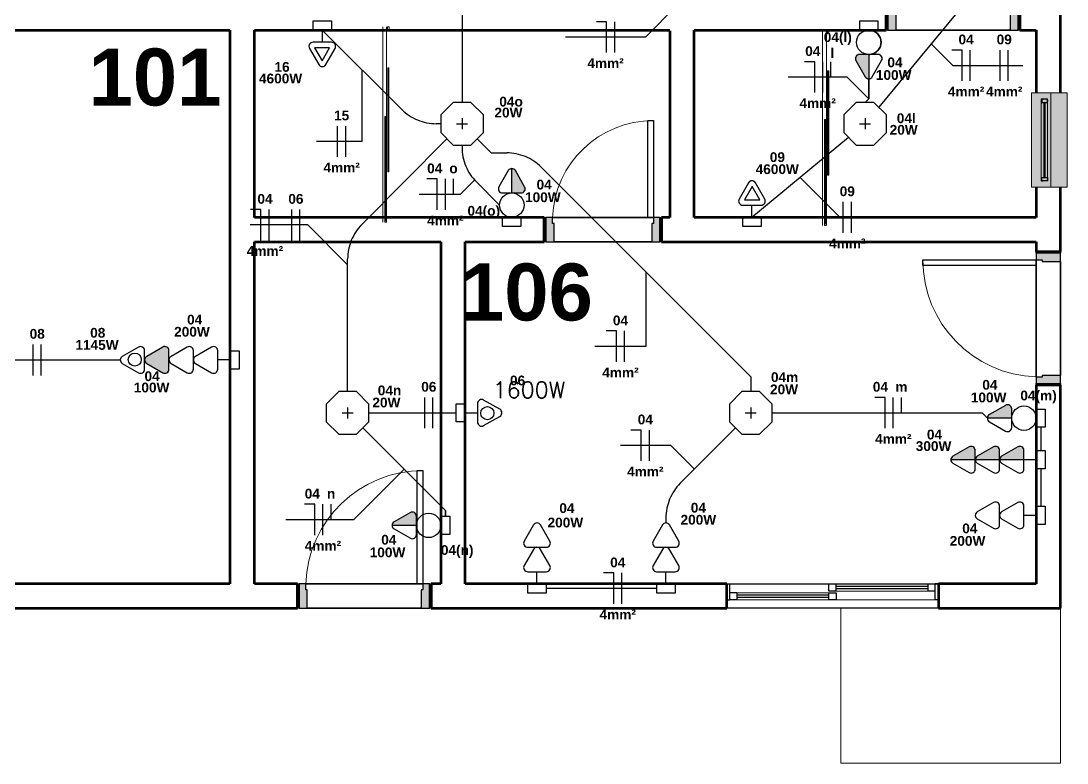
# Model space of a CAD drawing. Extents: x 1450 to 1868, y 82 to 351.
# Drawn here: x 1636.12 to 1642.55, y 184.38 to 188.94 of the extents above; entities that cross this region are included whole.
import ezdxf
from ezdxf.enums import TextEntityAlignment as Align

# ---------------------------------------------------------------- set-up
doc = ezdxf.new("R2010")
doc.units = 0
doc.header["$LTSCALE"] = 0.5
doc.linetypes.add('ELETRODUTO_TETO', pattern=[1000, 1000, 0])
doc.layers.get('0').update_dxf_attribs({"linetype": 'CONTINUOUS'})
for name, color, linetype, lineweight in [('A-DOOR', 31, 'CONTINUOUS', 25), ('A-DOOR-FRAM', 31, 'CONTINUOUS', 9), ('A-FLOR', 192, 'CONTINUOUS', 9), ('A-GLAZ', 151, 'CONTINUOUS', 9), ('A-WALL', 113, 'CONTINUOUS', 30), ('Q-CASE', 31, 'CONTINUOUS', 9)]:
    doc.layers.add(name, color=color, linetype=linetype, lineweight=lineweight)
for name, color, linetype in [('CENTRAL DE AR', 10, 'CONTINUOUS'), ('CHUVEIRO ELÉTRICO', 10, 'CONTINUOUS'), ('ELETRODUTO', 7, 'CONTINUOUS'), ('ELETRODUTO_TETO', 2, 'CONTINUOUS'), ('FIACAO', 7, 'CONTINUOUS'), ('Iluminação', 7, 'CONTINUOUS'), ('INDICACAO_BIT_FIACAO', 7, 'CONTINUOUS'), ('INDICACAO_CIRCUITO', 2, 'CONTINUOUS'), ('INDICACAO_INTERRUPTOR_FIA', 2, 'CONTINUOUS'), ('INDICACAO_POTENCIA', 1, 'CONTINUOUS'), ('INTERRUPTORES', 1, 'CONTINUOUS'), ('LINHA_DE_CHAMADA', 7, 'CONTINUOUS'), ('LUMINÁRIAS', 3, 'CONTINUOUS'), ('Ref', 5, 'CONTINUOUS'), ('Texto', 1, 'CONTINUOUS'), ('TOMADAS ABNT', 10, 'CONTINUOUS'), ('X_LIGACAO_VIRTUAL_OBJ', 7, 'CONTINUOUS')]:
    doc.layers.add(name, color=color, linetype=linetype)
doc.styles.add('Arial', font='arialbd.ttf', dxfattribs={"height": 100})
doc.styles.add('ROMANS', font='simplex.shx')

# ---------------------------------------------------------------- blocks, each defined once
blk = doc.blocks.new('*U698', base_point=(608.67, 153.293))
for p, q in [((608.67, 153.483), (608.544, 153.483)), ((608.67, 153.103), (608.67, 153.483))]:
    blk.add_line(p, q)
blk = doc.blocks.new('*U699', base_point=(576.818, 148.746))
blk.add_line((576.818, 148.556), (576.818, 148.936))
blk = doc.blocks.new('*U939', base_point=(-29333.91, 34195.46))
at = {"xscale": 50, "yscale": 50, "zscale": 50}
for name, p in [('*U698', (-29333.24, 34195.46)), ('*U699', (-29328.24, 34195.46))]:
    blk.add_blockref(name, p, dxfattribs=at)
blk = doc.blocks.new('*U700', base_point=(665.55, 144.199))
blk.add_line((665.55, 144.199), (665.55, 144.389))
blk = doc.blocks.new('*U938', base_point=(-29407.31, 34100.68))
at = {"xscale": 50, "yscale": 50, "zscale": 50}
for name, p in [('*U698', (-29412.31, 34100.68)), ('*U699', (-29407.31, 34100.68)), ('*U700', (-29402.31, 34100.68))]:
    blk.add_blockref(name, p, dxfattribs=at)
blk = doc.blocks.new('*U937', base_point=(-29203.68, 34170.91))
at = {"xscale": 50, "yscale": 50, "zscale": 50}
for name, p in [('*U698', (-29205.51, 34170.91)), ('*U699', (-29200.51, 34170.91)), ('*U700', (-29195.51, 34170.91))]:
    blk.add_blockref(name, p, dxfattribs=at)
blk = doc.blocks.new('*U932', base_point=(-29206.65, 34115.77))
at = {"xscale": 50, "yscale": 50, "zscale": 50}
for p in [(-29209.15, 34115.77), (-29204.15, 34115.77)]:
    blk.add_blockref('*U699', p, dxfattribs=at)
blk = doc.blocks.new('*U929', base_point=(-29121.63, 34206.44))
at = {"xscale": 50, "yscale": 50, "zscale": 50}
for p in [(-29124.13, 34206.44), (-29119.13, 34206.44)]:
    blk.add_blockref('*U699', p, dxfattribs=at)
blk = doc.blocks.new('*U928', base_point=(-29146.45, 34176.36))
at = {"xscale": 50, "yscale": 50, "zscale": 50}
for name, p in [('*U698', (-29148.95, 34176.36)), ('*U699', (-29143.95, 34176.36))]:
    blk.add_blockref(name, p, dxfattribs=at)
blk = doc.blocks.new('*U925', base_point=(-29326.42, 33857.04))
at = {"xscale": 50, "yscale": 50, "zscale": 50, "rotation": 359.9999999998956}
for name, p in [('*U698', (-29328.92, 33857.04)), ('*U699', (-29323.92, 33857.04))]:
    blk.add_blockref(name, p, dxfattribs=at)
blk = doc.blocks.new('*U915', base_point=(-29450.56, 33923.11))
at = {"xscale": 49.99999999999999, "yscale": 49.99999999999999, "zscale": 49.99999999999999}
for name, p in [('*U698', (-29455.56, 33923.11)), ('*U699', (-29450.56, 33923.11)), ('*U700', (-29445.56, 33923.11))]:
    blk.add_blockref(name, p, dxfattribs=at)
blk = doc.blocks.new('*U909', base_point=(-29272.25, 33937.37))
at = {"xscale": 49.99999999999999, "yscale": 49.99999999999999, "zscale": 49.99999999999999}
for name, p in [('*U698', (-29274.75, 33937.37)), ('*U699', (-29269.75, 33937.37))]:
    blk.add_blockref(name, p, dxfattribs=at)
blk = doc.blocks.new('*U905', base_point=(-29157.23, 33964.84))
at = {"xscale": 50, "yscale": 50, "zscale": 50, "rotation": 359.9999999999612}
for name, p in [('*U698', (-29162.23, 33964.84)), ('*U699', (-29157.23, 33964.84)), ('*U700', (-29152.23, 33964.84))]:
    blk.add_blockref(name, p, dxfattribs=at)
blk = doc.blocks.new('*U902', base_point=(-29442.41, 33964.84))
at = {"xscale": 49.99999999999999, "yscale": 49.99999999999999, "zscale": 49.99999999999999}
for p in [(-29444.91, 33964.84), (-29439.91, 33964.84)]:
    blk.add_blockref('*U699', p, dxfattribs=at)
blk = doc.blocks.new('*U893', base_point=(-29302.02, 34044.25))
at = {"xscale": 50, "yscale": 50, "zscale": 50}
for name, p in [('*U698', (-29304.52, 34044.25)), ('*U699', (-29299.52, 34044.25))]:
    blk.add_blockref(name, p, dxfattribs=at)
blk = doc.blocks.new('*U891', base_point=(-29492.28, 34046.21))
at = {"xscale": 50.00000000000001, "yscale": 50.00000000000001, "zscale": 50.00000000000001}
for p in [(-29494.78, 34046.21), (-29489.78, 34046.21)]:
    blk.add_blockref('*U699', p, dxfattribs=at)
blk = doc.blocks.new('*U890', base_point=(-29492.28, 34018.62))
at = {"xscale": 50.00000000000001, "yscale": 50.00000000000001, "zscale": 50.00000000000001}
for name, p in [('*U698', (-29494.78, 34018.62)), ('*U699', (-29489.78, 34018.62))]:
    blk.add_blockref(name, p, dxfattribs=at)
blk = doc.blocks.new('*U886', base_point=(-29476.38, 34168.41))
at = {"xscale": 50, "yscale": 50, "zscale": 50}
for p in [(-29478.88, 34168.41), (-29473.88, 34168.41)]:
    blk.add_blockref('*U699', p, dxfattribs=at)
blk = doc.blocks.new('*U878', base_point=(-29666.24, 33997.35))
at = {"xscale": 50, "yscale": 50, "zscale": 50, "rotation": 359.9999999999884}
for p in [(-29668.74, 33997.35), (-29663.74, 33997.35)]:
    blk.add_blockref('*U699', p, dxfattribs=at)
blk = doc.blocks.new('*U835', base_point=(-29483.02, 33955.58))
at = {"linetype": 'ByBlock'}
blk.add_lwpolyline([(-29483.02, 33955.58), (-29432.23, 33904.79), (-29432.23, 33901.34)], dxfattribs=at)
blk = doc.blocks.new('*U834', base_point=(-29450.03, 33895.74))
at = {"linetype": 'ByBlock'}
blk.add_arc((-29442.53, 33895.74), 7.5, 359.9999999995152, 0, dxfattribs=at)
blk = doc.blocks.new('*U833', base_point=(-29526.83, 33799.97))
blk.add_lwpolyline([(-29526.83, 33805.57), (-29526.83, 33794.36), (-29532.43, 33794.36), (-29532.43, 33805.57)], close=True)
blk.add_circle((-29519.33, 33799.97), 7.5)
blk = doc.blocks.new('*U826', base_point=(-29422.03, 34129.25))
at = {"linetype": 'ByBlock'}
blk.add_lwpolyline([(-29422.03, 34129.25), (-29422.03, 34127.83, 0.198912), (-29413.24, 34106.62), (-29398.97, 34092.34)], format="xyb", dxfattribs=at)
blk = doc.blocks.new('*U778', base_point=(-32711.75, 35385.94))
at = {"linetype": 'ByBlock'}
blk.add_arc((-32711.75, 35378.44), 7.5, 90, 90, dxfattribs=at)
blk = doc.blocks.new('*U761', base_point=(-33475.09, 35665.19))
blk.add_lwpolyline([(-33475.09, 35670.8), (-33475.09, 35659.59), (-33480.69, 35659.59), (-33480.69, 35670.8)], close=True)
blk.add_circle((-33467.59, 35665.19), 7.5)
blk = doc.blocks.new('*U762', base_point=(-33475.09, 35665.19))
blk.add_hatch(color=256).paths.add_polyline_path([(-33461.38, 35663.02, 0.269143), (-33460.13, 35665.19), (-33475.09, 35665.19), (-33475.09, 35659.5, 0.575867), (-33471.35, 35657.33)])
for p, q in [((-33475.09, 35670.89), (-33475.09, 35665.19)), ((-33461.38, 35667.36), (-33471.35, 35673.06)), ((-33475.09, 35665.19), (-33475.09, 35659.5)), ((-33475.09, 35665.19), (-33460.13, 35665.19)), ((-33471.35, 35657.33), (-33461.38, 35663.02))]:
    blk.add_line(p, q)
for centre, start, end in [((-33472.59, 35670.89), 60.25512, 180), ((-33462.63, 35665.19), 299.74488, 60.25512), ((-33472.59, 35659.5), 180, 299.74488)]:
    blk.add_arc(centre, 2.5, start, end)
blk = doc.blocks.new('*U763', base_point=(-33353.58, 35808.49))
at = {"linetype": 'ByBlock'}
blk.add_lwpolyline([(-33353.58, 35808.49), (-33353.57, 35808.49)], dxfattribs=at)
blk = doc.blocks.new('*U792', base_point=(-29769.11, 34654.84))
at = {"linetype": 'ByBlock'}
blk.add_arc((-29769.11, 34647.34), 7.5, 90, 90, dxfattribs=at)
blk = doc.blocks.new('*U823', base_point=(-29172.28, 34184.84))
at = {"linetype": 'ByBlock'}
blk.add_arc((-29172.28, 34192.34), 7.5, 270, 90, dxfattribs=at)
blk = doc.blocks.new('*U822', base_point=(-29174.53, 34155.43))
at = {"linetype": 'ByBlock'}
blk.add_lwpolyline([(-29174.53, 34155.43), (-29172.28, 34157.68), (-29172.28, 34169.88)], dxfattribs=at)
blk = doc.blocks.new('*U816', base_point=(-29084.53, 33961.56))
at = {"linetype": 'ByBlock'}
blk.add_arc((-29077.03, 33961.56), 7.5, 359.9999999999515, 0, dxfattribs=at)
blk = doc.blocks.new('*U815', base_point=(-29231.69, 33964.84))
at = {"linetype": 'ByBlock'}
blk.add_lwpolyline([(-29231.69, 33964.84), (-29102.77, 33964.84), (-29099.49, 33961.56)], dxfattribs=at)
blk = doc.blocks.new('*U814', base_point=(-29066.73, 33930.43))
at = {"linetype": 'ByBlock'}
blk.add_lwpolyline([(-29066.73, 33930.43), (-29066.73, 33907.49)], dxfattribs=at)
blk = doc.blocks.new('*U813', base_point=(-29066.73, 33955.96))
at = {"linetype": 'ByBlock'}
blk.add_lwpolyline([(-29066.73, 33955.96), (-29066.73, 33941.63)], dxfattribs=at)
blk = doc.blocks.new('*U812', base_point=(-29084.53, 33961.56))
at = {"linetype": 'ByBlock'}
blk.add_arc((-29077.03, 33961.56), 7.5, 359.9999999999515, 0, dxfattribs=at)
blk = doc.blocks.new('*U802', base_point=(-29084.53, 33961.56))
at = {"linetype": 'ByBlock'}
blk.add_arc((-29077.03, 33961.56), 7.5, 359.9999999999515, 0, dxfattribs=at)
blk = doc.blocks.new('*U679', base_point=(-29101.92, 34230.33))
at = {"linetype": 'ByBlock'}
blk.add_lwpolyline([(-29101.92, 34230.33), (-29166.16, 34152.48)], dxfattribs=at)
blk = doc.blocks.new('*U664', base_point=(-29184.66, 34133.96))
at = {"linetype": 'ByBlock'}
blk.add_lwpolyline([(-29184.66, 34133.96), (-29244.05, 34084.84)], dxfattribs=at)
blk = doc.blocks.new('*U542', base_point=(-29687.44, 34318.45))
at = {"linetype": 'ByBlock'}
blk.add_lwpolyline([(-29687.44, 34318.45), (-29452.03, 34318.45, -0.414214), (-29422.03, 34288.45), (-29422.03, 34155.43)], format="xyb", dxfattribs=at)
blk = doc.blocks.new('*U541', base_point=(-29479.19, 33964.84))
at = {"linetype": 'ByBlock'}
blk.add_lwpolyline([(-29479.19, 33964.84), (-29425.63, 33964.84)], dxfattribs=at)
blk = doc.blocks.new('*U540', base_point=(-29302.44, 33857.04))
at = {"linetype": 'ByBlock'}
blk.add_lwpolyline([(-29302.44, 33857.04), (-29302.44, 33857.04), (-29370.39, 33857.04)], dxfattribs=at)
blk = doc.blocks.new('*U539', base_point=(-29254.04, 33955.58))
at = {"linetype": 'ByBlock'}
blk.add_lwpolyline([(-29254.04, 33955.58), (-29288.05, 33921.57, 0.198912), (-29296.84, 33900.35), (-29296.84, 33897.26)], format="xyb", dxfattribs=at)
blk = doc.blocks.new('*U538', base_point=(-29412.77, 34133.08))
at = {"linetype": 'ByBlock'}
blk.add_lwpolyline([(-29412.77, 34133.08), (-29404.11, 34124.42), (-29394.61, 34124.42, -0.198912), (-29373.4, 34115.63), (-29244.78, 33987.02), (-29244.78, 33977.93)], format="xyb", dxfattribs=at)
blk = doc.blocks.new('*U536', base_point=(-29435.12, 34142.34))
at = {"linetype": 'ByBlock'}
blk.add_lwpolyline([(-29435.12, 34142.34), (-29437.88, 34142.34, -0.198912), (-29459.09, 34151.12), (-29507.81, 34199.84)], format="xyb", dxfattribs=at)
blk = doc.blocks.new('*U535', base_point=(-29601.95, 33997.35))
at = {"linetype": 'ByBlock'}
blk.add_lwpolyline([(-29601.95, 33997.35), (-29601.95, 33997.35)], dxfattribs=at)
blk = doc.blocks.new('*U534', base_point=(-29616.91, 33997.35))
at = {"linetype": 'ByBlock'}
blk.add_lwpolyline([(-29616.91, 33997.35), (-29616.91, 33997.35)], dxfattribs=at)
blk = doc.blocks.new('*U533', base_point=(-29775.27, 34020.58))
at = {"linetype": 'ByBlock'}
blk.add_lwpolyline([(-29775.27, 34020.58), (-29760.83, 34006.13, 0.198912), (-29739.61, 33997.35), (-29631.87, 33997.35)], format="xyb", dxfattribs=at)
blk = doc.blocks.new('*U521', base_point=(-29492.28, 33977.93))
at = {"linetype": 'ByBlock'}
blk.add_lwpolyline([(-29492.28, 33977.93), (-29492.28, 34059.31, -0.198163), (-29483.55, 34080.46), (-29431.26, 34133.06)], format="xyb", dxfattribs=at)
blk = doc.blocks.new('*U514', base_point=(-28116.61, 33686.56))
at = {"layer": 'LUMINÁRIAS'}
blk.add_lwpolyline([(-28129.7, 33691.98), (-28129.7, 33681.13), (-28122.03, 33673.47), (-28111.19, 33673.47), (-28103.52, 33681.13), (-28103.52, 33691.98), (-28111.19, 33699.65), (-28122.03, 33699.65)], close=True, dxfattribs=at)
for points in [[(-28119.97, 33686.56), (-28113.25, 33686.56)], [(-28116.61, 33689.92), (-28116.61, 33683.19)]]:
    blk.add_lwpolyline(points, dxfattribs=at)
blk = doc.blocks.new('*U513', base_point=(-28313.32, 33679.68))
at = {"layer": 'LUMINÁRIAS'}
blk.add_lwpolyline([(-28326.41, 33685.1), (-28326.41, 33674.26), (-28318.74, 33666.59), (-28307.9, 33666.59), (-28300.23, 33674.26), (-28300.23, 33685.1), (-28307.9, 33692.77), (-28318.74, 33692.77)], close=True, dxfattribs=at)
for points in [[(-28316.69, 33679.68), (-28309.96, 33679.68)], [(-28313.32, 33683.04), (-28313.32, 33676.31)]]:
    blk.add_lwpolyline(points, dxfattribs=at)
blk = doc.blocks.new('*U512', base_point=(-28194.52, 33504.39))
at = {"layer": 'LUMINÁRIAS'}
blk.add_lwpolyline([(-28207.61, 33509.81), (-28207.61, 33498.97), (-28199.94, 33491.3), (-28189.1, 33491.3), (-28181.43, 33498.97), (-28181.43, 33509.81), (-28189.1, 33517.48), (-28199.94, 33517.48)], close=True, dxfattribs=at)
for points in [[(-28197.88, 33504.39), (-28191.15, 33504.39)], [(-28194.52, 33507.75), (-28194.52, 33501.02)]]:
    blk.add_lwpolyline(points, dxfattribs=at)
blk = doc.blocks.new('*U511', base_point=(-28377.64, 33583.11))
at = {"layer": 'LUMINÁRIAS'}
blk.add_lwpolyline([(-28390.73, 33588.53), (-28390.73, 33577.68), (-28383.06, 33570.02), (-28372.22, 33570.02), (-28364.55, 33577.68), (-28364.55, 33588.53), (-28372.22, 33596.2), (-28383.06, 33596.2)], close=True, dxfattribs=at)
for points in [[(-28381.01, 33583.11), (-28374.28, 33583.11)], [(-28377.64, 33586.47), (-28377.64, 33579.74)]]:
    blk.add_lwpolyline(points, dxfattribs=at)
blk = doc.blocks.new('*U154', base_point=(-46580.36, 18832.16))
for p, q in [((-46582.53, 18853.36), (-46588.22, 18843.4)), ((-46572.5, 18843.4), (-46578.19, 18853.36)), ((-46580.19, 18851.11), (-46584.81, 18843.02)), ((-46575.56, 18843.02), (-46580.19, 18851.11)), ((-46584.81, 18843.02), (-46575.56, 18843.02)), ((-46586.05, 18839.66), (-46580.36, 18839.66)), ((-46580.36, 18839.66), (-46574.67, 18839.66)), ((-46580.36, 18832.16), (-46580.36, 18839.66))]:
    blk.add_line(p, q)
blk.add_lwpolyline([(-46585.96, 18832.16), (-46574.76, 18832.16), (-46574.76, 18826.56), (-46585.96, 18826.56)], close=True)
for centre, start, end in [((-46580.36, 18852.12), 29.74488, 150.25512), ((-46586.05, 18842.16), 150.25512, 270), ((-46574.67, 18842.16), 270, 29.74488)]:
    blk.add_arc(centre, 2.5, start, end)
blk = doc.blocks.new('*U401', base_point=(-27727.49, 35212.46))
at = {"linetype": 'ByBlock'}
blk.add_lwpolyline([(-27727.49, 35212.46), (-27727.48, 35212.46)], dxfattribs=at)
blk = doc.blocks.new('*U400', base_point=(-27917.57, 35033.27))
for p, q in [((-27921.31, 35041.13), (-27931.27, 35035.44)), ((-27917.57, 35033.27), (-27917.57, 35038.96)), ((-27917.57, 35027.58), (-27917.57, 35033.27)), ((-27931.27, 35031.1), (-27921.31, 35025.41))]:
    blk.add_line(p, q)
blk.add_circle((-27923.62, 35033.44), 4.02)
for centre, start, end in [((-27920.07, 35038.96), 0, 119.74488), ((-27930.03, 35033.27), 119.74488, 240.25512), ((-27920.07, 35027.58), 240.25512, 0)]:
    blk.add_arc(centre, 2.5, start, end)
blk = doc.blocks.new('*U399', base_point=(-27988.71, 34936.54))
blk.add_hatch(color=256).paths.add_polyline_path([(-27975.01, 34934.37, 0.580323), (-27975.01, 34938.71), (-27984.97, 34944.4, 0.575867), (-27988.71, 34942.23), (-27988.71, 34936.54), (-27988.71, 34930.84, 0.575867), (-27984.97, 34928.67)])
for p, q in [((-27975.01, 34938.71), (-27984.97, 34944.4)), ((-27988.71, 34942.23), (-27988.71, 34936.54)), ((-27988.71, 34936.54), (-27988.71, 34930.84)), ((-27984.97, 34928.67), (-27975.01, 34934.37))]:
    blk.add_line(p, q)
for centre, start, end in [((-27986.21, 34942.23), 60.25512, 180), ((-27976.25, 34936.54), 299.74488, 60.25512), ((-27986.21, 34930.84), 180, 299.74488)]:
    blk.add_arc(centre, 2.5, start, end)
blk = doc.blocks.new('*U398', base_point=(-28277.96, 34564.01))
for p, q in [((-28256.75, 34566.18), (-28266.71, 34571.87)), ((-28241.79, 34566.18), (-28251.75, 34571.87)), ((-28270.46, 34569.7), (-28270.46, 34564.01)), ((-28255.49, 34569.7), (-28255.49, 34564.01)), ((-28277.96, 34564.01), (-28270.46, 34564.01)), ((-28270.46, 34564.01), (-28270.46, 34558.32)), ((-28266.71, 34556.15), (-28256.75, 34561.84)), ((-28255.49, 34564.01), (-28255.49, 34558.32)), ((-28251.75, 34556.15), (-28241.79, 34561.84))]:
    blk.add_line(p, q)
blk.add_lwpolyline([(-28277.96, 34569.61), (-28277.96, 34558.41), (-28283.56, 34558.41), (-28283.56, 34569.61)], close=True)
for centre, start, end in [((-28267.96, 34569.7), 60.25512, 180), ((-28252.99, 34569.7), 60.25512, 180), ((-28257.99, 34564.01), 299.74488, 60.25512), ((-28243.03, 34564.01), 299.74488, 60.25512), ((-28267.96, 34558.32), 180, 299.74488), ((-28252.99, 34558.32), 180, 299.74488)]:
    blk.add_arc(centre, 2.5, start, end)
blk = doc.blocks.new('*U188', base_point=(-46314.27, 15803.92))
for p, q in [((-46316.44, 15825.12), (-46322.13, 15815.16)), ((-46306.41, 15815.16), (-46312.1, 15825.12)), ((-46319.96, 15811.42), (-46314.27, 15811.42)), ((-46314.27, 15811.42), (-46308.58, 15811.42)), ((-46314.27, 15803.92), (-46314.27, 15811.42))]:
    blk.add_line(p, q)
blk.add_lwpolyline([(-46319.88, 15803.92), (-46308.67, 15803.92), (-46308.67, 15798.31), (-46319.88, 15798.31)], close=True)
blk.add_circle((-46314.1, 15817.46), 4.02)
for centre, start, end in [((-46314.27, 15823.88), 29.74488, 150.25512), ((-46319.96, 15813.92), 150.25512, 270), ((-46308.58, 15813.92), 270, 29.74488)]:
    blk.add_arc(centre, 2.5, start, end)
blk = doc.blocks.new('*U396', base_point=(-27704.94, 34788.18))
for p, q in [((-27683.74, 34790.35), (-27693.7, 34796.04)), ((-27668.78, 34790.35), (-27678.74, 34796.04)), ((-27697.44, 34793.87), (-27697.44, 34788.18)), ((-27682.48, 34793.87), (-27682.48, 34788.18)), ((-27704.94, 34788.18), (-27697.44, 34788.18)), ((-27697.44, 34788.18), (-27697.44, 34782.48)), ((-27693.7, 34780.31), (-27683.74, 34786)), ((-27682.48, 34788.18), (-27682.48, 34782.48)), ((-27678.74, 34780.31), (-27668.78, 34786))]:
    blk.add_line(p, q)
blk.add_lwpolyline([(-27704.94, 34793.78), (-27704.94, 34782.57), (-27710.55, 34782.57), (-27710.55, 34793.78)], close=True)
for centre, start, end in [((-27694.94, 34793.87), 60.25512, 180), ((-27679.98, 34793.87), 60.25512, 180), ((-27684.98, 34788.18), 299.74488, 60.25512), ((-27670.02, 34788.18), 299.74488, 60.25512), ((-27694.94, 34782.48), 180, 299.74488), ((-27679.98, 34782.48), 180, 299.74488)]:
    blk.add_arc(centre, 2.5, start, end)
blk = doc.blocks.new('*U395', base_point=(-27704.94, 34788.18))
for p, q in [((-27683.74, 34790.35), (-27693.7, 34796.04)), ((-27668.78, 34790.35), (-27678.74, 34796.04)), ((-27697.44, 34793.87), (-27697.44, 34788.18)), ((-27682.48, 34793.87), (-27682.48, 34788.18)), ((-27704.94, 34788.18), (-27697.44, 34788.18)), ((-27697.44, 34788.18), (-27697.44, 34782.48)), ((-27693.7, 34780.31), (-27683.74, 34786)), ((-27682.48, 34788.18), (-27682.48, 34782.48)), ((-27678.74, 34780.31), (-27668.78, 34786))]:
    blk.add_line(p, q)
blk.add_lwpolyline([(-27704.94, 34793.78), (-27704.94, 34782.57), (-27710.55, 34782.57), (-27710.55, 34793.78)], close=True)
for centre, start, end in [((-27694.94, 34793.87), 60.25512, 180), ((-27679.98, 34793.87), 60.25512, 180), ((-27684.98, 34788.18), 299.74488, 60.25512), ((-27670.02, 34788.18), 299.74488, 60.25512), ((-27694.94, 34782.48), 180, 299.74488), ((-27679.98, 34782.48), 180, 299.74488)]:
    blk.add_arc(centre, 2.5, start, end)
blk = doc.blocks.new('*U394', base_point=(-27432.68, 34941.6))
for p, q in [((-27425.18, 34947.29), (-27425.18, 34941.6)), ((-27411.48, 34943.77), (-27421.44, 34949.46)), ((-27410.22, 34947.29), (-27410.22, 34941.6)), ((-27396.52, 34943.77), (-27406.48, 34949.46)), ((-27432.68, 34941.6), (-27425.18, 34941.6)), ((-27425.18, 34941.6), (-27425.18, 34935.91)), ((-27421.44, 34933.74), (-27411.48, 34939.43)), ((-27410.22, 34941.6), (-27410.22, 34935.91)), ((-27406.48, 34933.74), (-27396.52, 34939.43))]:
    blk.add_line(p, q)
blk.add_lwpolyline([(-27432.68, 34947.2), (-27432.68, 34936), (-27438.28, 34936), (-27438.28, 34947.2)], close=True)
for centre, start, end in [((-27422.68, 34947.29), 60.25512, 180), ((-27407.72, 34947.29), 60.25512, 180), ((-27412.72, 34941.6), 299.74488, 60.25512), ((-27397.76, 34941.6), 299.74488, 60.25512), ((-27422.68, 34935.91), 180, 299.74488), ((-27407.72, 34935.91), 180, 299.74488)]:
    blk.add_arc(centre, 2.5, start, end)
blk = doc.blocks.new('*U393', base_point=(-27442.28, 34954.28))
for points in [[(-27421.08, 34952.11, 0.269143), (-27419.82, 34954.28), (-27434.78, 34954.28), (-27434.78, 34948.58, 0.575867), (-27431.04, 34946.41)], [(-27406.12, 34952.11, 0.269143), (-27404.86, 34954.28), (-27419.82, 34954.28), (-27419.82, 34948.58, 0.575867), (-27416.08, 34946.41)], [(-27391.16, 34952.11, 0.269143), (-27389.9, 34954.28), (-27404.86, 34954.28), (-27404.86, 34948.58, 0.575867), (-27401.12, 34946.41)]]:
    blk.add_hatch(color=256).paths.add_polyline_path(points)
for p, q in [((-27434.78, 34959.97), (-27434.78, 34954.28)), ((-27421.08, 34956.45), (-27431.04, 34962.14)), ((-27419.82, 34959.97), (-27419.82, 34954.28)), ((-27406.12, 34956.45), (-27416.08, 34962.14)), ((-27404.86, 34959.97), (-27404.86, 34954.28)), ((-27391.16, 34956.45), (-27401.12, 34962.14)), ((-27442.28, 34954.28), (-27434.78, 34954.28)), ((-27434.78, 34954.28), (-27434.78, 34948.58)), ((-27434.78, 34954.28), (-27419.82, 34954.28)), ((-27431.04, 34946.41), (-27421.08, 34952.11)), ((-27419.82, 34954.28), (-27419.82, 34948.58)), ((-27419.82, 34954.28), (-27404.86, 34954.28)), ((-27416.08, 34946.41), (-27406.12, 34952.11)), ((-27404.86, 34954.28), (-27404.86, 34948.58)), ((-27404.86, 34954.28), (-27389.9, 34954.28)), ((-27401.12, 34946.41), (-27391.16, 34952.11))]:
    blk.add_line(p, q)
blk.add_lwpolyline([(-27442.28, 34959.88), (-27442.28, 34948.67), (-27447.89, 34948.67), (-27447.89, 34959.88)], close=True)
for centre, start, end in [((-27432.28, 34959.97), 60.25512, 180), ((-27417.32, 34959.97), 60.25512, 180), ((-27402.36, 34959.97), 60.25512, 180), ((-27422.32, 34954.28), 299.74488, 60.25512), ((-27407.36, 34954.28), 299.74488, 60.25512), ((-27392.4, 34954.28), 299.74488, 60.25512), ((-27432.28, 34948.58), 180, 299.74488), ((-27417.32, 34948.58), 180, 299.74488), ((-27402.36, 34948.58), 180, 299.74488)]:
    blk.add_arc(centre, 2.5, start, end)
blk = doc.blocks.new('Box de Vidro - Box Vidro Temperado Comum-3213989-Planta Baixa')
at = {"layer": 'Q-CASE'}
for points in [[(-425, -876.5), (-425, -884.5), (175, -884.5), (175, -876.5), (-336.4, -876.5)], [(-166, -893.5), (-166, -901.5), (474, -901.5), (474, -893.5), (32, -893.5)], [(702, -892), (702, -893), (724, -893), (724, -902), (702, -902), (702, -903), (725, -903), (724.9, -892), (702.9, -892)]]:
    blk.add_hatch(color=256, dxfattribs=at).paths.add_polyline_path(points, flags=0)
for p, q in [((-475, -863), (725, -863)), ((-475, -875), (-452, -875)), ((-475, -886), (-475, -875)), ((-452, -886), (-475, -886)), ((-475, -887), (725, -887)), ((-474, -876), (-474, -885)), ((-452, -876), (-474, -876)), ((-474, -885), (-452, -885)), ((-465, -876.5), (175, -876.5)), ((-465, -884.5), (-465, -876.5)), ((-465, -880.5), (175, -880.5)), ((175, -884.5), (-465, -884.5)), ((-452, -875), (-452, -876)), ((-452, -885), (-452, -886)), ((-166, -893.5), (474, -893.5)), ((-166, -901.5), (-166, -893.5)), ((-166, -897.5), (474, -897.5)), ((175, -876.5), (175, -884.5)), ((474, -893.5), (474, -901.5)), ((702, -892), (725, -892)), ((702, -893), (702, -892)), ((724, -893), (702, -893)), ((724, -902), (724, -893)), ((725, -892), (725, -903)), ((474, -901.5), (-166, -901.5)), ((702, -902), (724, -902)), ((702, -903), (702, -902)), ((725, -903), (702, -903))]:
    blk.add_line(p, q, dxfattribs=at)
blk = doc.blocks.new('Janela de Correr - 2 Folhas - 1300x1000mm-3076498-Planta Baixa')
at = {"layer": 'A-GLAZ'}
for p, q in [((631, 88), (-631, 88)), ((650, 36), (-650, 36)), ((631, 36), (-22, 36)), ((631, -62), (-631, -62)), ((-587, -18), (-22, -18)), ((-22, -62), (-587, -62)), ((-22, -8), (587, -8))]:
    blk.add_line(p, q, dxfattribs=at)
at = {"layer": 'A-GLAZ', "lineweight": 25}
for p, q in [((-650, 36), (-650, -62)), ((-650, 36), (-631, 36)), ((-631, 36), (-631, -62)), ((-22, -8), (-22, 36)), ((-22, 36), (22, 36)), ((22, 36), (22, -8)), ((587, 20), (22, 20)), ((22, 8), (587, 8)), ((587, -8), (587, 36)), ((587, 36), (631, 36)), ((631, 36), (631, -62)), ((650, 36), (631, 36)), ((650, 36), (650, -62)), ((-650, -62), (-631, -62)), ((-631, -18), (-587, -18)), ((-587, -62), (-631, -62)), ((-587, -18), (-587, -62)), ((-22, -34), (-587, -34)), ((-587, -46), (-22, -46)), ((22, -8), (-22, -8)), ((-22, -18), (-22, -62)), ((-22, -18), (22, -18)), ((22, -62), (-22, -62)), ((22, -18), (22, -62)), ((587, -8), (631, -8)), ((650, -62), (631, -62))]:
    blk.add_line(p, q, dxfattribs=at)
blk = doc.blocks.new('Porta Simples de Abrir - 60x210cm - Marco de Madeira-3450795-Planta Baixa')
at = {"layer": 'A-DOOR-FRAM', "lineweight": 25}
h = blk.add_hatch(color=256, dxfattribs=at)
h.paths.add_polyline_path([(-350, -75), (-300, -75), (-300, 37), (-310, 37), (-310, 75), (-350, 75), (-350, -74.9)], flags=0)
h.paths.add_polyline_path([(300, -75), (350, -75), (350, 75), (310, 75), (309.8, 37), (300, 37), (300, -49.8)], flags=0)
at = {"layer": 'A-DOOR'}
for p, q in [((275, 75), (275, 669)), ((275, 669), (310, 669)), ((310, 669), (310, 75)), ((310, 75), (-310, 75)), ((310, 75), (275, 75)), ((-300, -75), (300, -75))]:
    blk.add_line(p, q, dxfattribs=at)
at = {"layer": 'A-DOOR', "lineweight": 9}
blk.add_arc((310, 48.7), 620.3, 90, 177.5702, dxfattribs=at)
at = {"layer": 'A-DOOR-FRAM', "lineweight": 25}
for p, q in [((-310, 75), (-350, 75)), ((-350, 75), (-350, -75)), ((-310, 37), (-310, 75)), ((310, 75), (310, 37)), ((350, 75), (310, 75)), ((350, -75), (350, 75)), ((-300, 37), (-310, 37)), ((-300, -75), (-300, 37)), ((310, 37), (300, 37)), ((300, 37), (300, -75)), ((-350, -75), (-300, -75)), ((300, -75), (350, -75))]:
    blk.add_line(p, q, dxfattribs=at)
blk = doc.blocks.new('Porta Simples de Abrir - 70x210cm - Marco de Madeira-3450791-Planta Baixa')
at = {"layer": 'A-DOOR-FRAM', "lineweight": 25}
h = blk.add_hatch(color=256, dxfattribs=at)
h.paths.add_polyline_path([(-400, -75), (-350, -75), (-350, 38), (-360, 38), (-360, 75), (-400, 75), (-400, -55.9)], flags=0)
h.paths.add_polyline_path([(350, -75), (400, -75), (400, 75), (360, 75), (359.9, 38), (350, 38), (350, -49.8)], flags=0)
at = {"layer": 'A-DOOR'}
for p, q in [((325, 75), (325, 771)), ((325, 771), (360, 771)), ((360, 771), (360, 75)), ((360, 75), (-360, 75)), ((360, 75), (325, 75)), ((-350, -75), (350, -75))]:
    blk.add_line(p, q, dxfattribs=at)
at = {"layer": 'A-DOOR', "lineweight": 9}
blk.add_arc((360, 50.9), 720.1, 90, 178.07863, dxfattribs=at)
at = {"layer": 'A-DOOR-FRAM', "lineweight": 25}
for p, q in [((-360, 75), (-400, 75)), ((-400, 75), (-400, -75)), ((-360, 38), (-360, 75)), ((360, 75), (360, 38)), ((400, 75), (360, 75)), ((400, -75), (400, 75)), ((-350, 38), (-360, 38)), ((-350, -75), (-350, 38)), ((360, 38), (350, 38)), ((350, 38), (350, -75)), ((-400, -75), (-350, -75)), ((350, -75), (400, -75))]:
    blk.add_line(p, q, dxfattribs=at)
blk = doc.blocks.new('Janela Maxim-air - 1 Módulo - Janela Metálica 50x60cm-3155715-Planta Baixa')
at = {"layer": 'A-GLAZ'}
h = blk.add_hatch(color=256, dxfattribs=at)
h.paths.add_polyline_path([(-290, 104), (-290, -115), (290, -115), (290, 104), (75, 104)], flags=0)
h.paths.add_polyline_path([(-250, 45.1), (250, 45.1), (250, 5.1), (-250, 5.5), (-250, 5.5), (-250, 44.4)], flags=0)
blk.add_hatch(color=256, dxfattribs=at).paths.add_polyline_path([(-250, 45.1), (-250, 5.1), (250, 5.1), (250, 45.1), (-158.5, 45.1)], flags=0)
for p, q in [((290, 104), (-290, 104)), ((-290, 104), (-290, -115)), ((-290, -75), (-290, 75)), ((290, -115), (290, 104)), ((290, -75), (290, 75)), ((-250, 5.1), (-250, 45.1)), ((-250, 45.1), (250, 45.1)), ((250, 5.1), (-250, 5.1)), ((250, 45.1), (250, 5.1)), ((-290, -15), (290, -15)), ((-290, -115), (290, -115))]:
    blk.add_line(p, q, dxfattribs=at)
at = {"layer": 'A-GLAZ', "lineweight": 25}
for p, q in [((-250, 40.5), (-255, 40.5)), ((-250, 5.5), (-250, 40.5)), ((-250, 40.5), (-230, 40.5)), ((-230, 5.5), (-250, 5.5)), ((-240, 5.5), (-240, 0.5)), ((-230, 40.5), (-230, 5.5)), ((-230, 26.5), (230, 26.5)), ((-230, 19.5), (230, 19.5)), ((250, 40.5), (230, 40.5)), ((230, 40.5), (230, 5.5)), ((230, 5.5), (250, 5.5)), ((240, 0.5), (240, 5.5)), ((250, 40.5), (255, 40.5)), ((250, 5.5), (250, 40.5))]:
    blk.add_line(p, q, dxfattribs=at)
blk = doc.blocks.new('Apartamento01')
at = {"layer": 'A-WALL', "lineweight": 70}
for p, q in [((1184.96, -808.3), (1179.42, -745.04)), ((1155.39, -757.18), (1156.7, -772.13)), ((1075.01, -779.27), (1073.7, -764.33)), ((1156.7, -772.13), (1166.66, -771.25)), ((1166.66, -771.25), (1170.01, -809.61)), ((957.46, -789.56), (1075.01, -779.27)), ((967.48, -904.12), (957.46, -789.56)), ((688.49, -813.09), (942.51, -790.86)), ((942.55, -791.26), (952.54, -905.43)), ((235.22, -852.74), (673.54, -814.4)), ((673.54, -814.4), (703.18, -1153.1)), ((698.51, -927.65), (688.49, -813.09)), ((1193.45, -905.43), (1190.01, -866.08)), ((1175.07, -867.39), (1176.68, -885.82)), ((1176.68, -885.82), (967.48, -904.12)), ((952.54, -905.43), (947.56, -905.86)), ((948.86, -920.8), (1177.99, -900.76)), ((1177.99, -900.76), (1178.51, -906.74)), ((1178.51, -906.74), (1193.45, -905.43)), ((947.56, -905.86), (948.86, -920.8)), ((875.83, -912.14), (698.51, -927.65)), ((877.14, -927.08), (875.83, -912.14)), ((828.82, -931.31), (877.14, -927.08)), ((847.13, -1140.51), (828.82, -931.31)), ((699.82, -942.59), (813.88, -932.61)), ((813.88, -932.61), (832.18, -1141.82)), ((718.12, -1151.79), (699.82, -942.59)), ((1200.6, -987.12), (1185.66, -988.42)), ((1185.66, -988.42), (1196.29, -1109.96)), ((1212.54, -1123.6), (1200.6, -987.12)), ((1196.29, -1109.96), (1136.52, -1115.19)), ((1136.52, -1115.19), (1137.83, -1130.13)), ((1137.83, -1130.13), (1212.54, -1123.6)), ((1007.01, -1126.52), (847.13, -1140.51)), ((1008.32, -1141.46), (1007.01, -1126.52)), ((832.18, -1141.82), (826.21, -1142.34)), ((826.21, -1142.34), (827.51, -1157.28)), ((827.51, -1157.28), (1008.32, -1141.46)), ((744.52, -1149.49), (718.12, -1151.79)), ((745.82, -1164.43), (744.52, -1149.49)), ((703.18, -1153.1), (543.78, -1167.05)), ((545.09, -1181.99), (745.82, -1164.43))]:
    blk.add_line(p, q, dxfattribs=at)
at = {"layer": 'A-WALL'}
for p, q in [((1150.72, -772.65), (1080.99, -778.75)), ((1156.7, -772.13), (1155.7, -772.21)), ((1076, -779.18), (1075.01, -779.27)), ((1193.45, -905.43), (1193.54, -906.43)), ((875.83, -912.14), (876.83, -912.05)), ((880.81, -911.7), (942.58, -906.3)), ((946.56, -905.95), (947.56, -905.86)), ((1178.6, -907.73), (1178.51, -906.74)), ((1185.22, -983.44), (1178.95, -911.72)), ((1193.98, -911.41), (1200.08, -981.14)), ((942.89, -921.33), (883.12, -926.56)), ((948.86, -920.8), (947.87, -920.89)), ((878.13, -926.99), (877.14, -927.08)), ((1185.66, -988.42), (1185.57, -987.43)), ((1200.51, -986.12), (1200.6, -987.12)), ((1007.01, -1126.52), (1136.52, -1115.19)), ((1137.83, -1130.13), (1008.32, -1141.46)), ((749.5, -1149.05), (821.22, -1142.77)), ((825.21, -1142.43), (826.21, -1142.34)), ((744.52, -1149.49), (745.51, -1149.4)), ((821.54, -1157.8), (751.8, -1163.91)), ((827.51, -1157.28), (826.52, -1157.37)), ((746.82, -1164.34), (745.82, -1164.43))]:
    blk.add_line(p, q, dxfattribs=at)

msp = doc.modelspace()

# ---------------------------------------------------------------- linework, layer by layer
at = {"layer": 'A-FLOR'}
for p, q in [((1641.156, 185.3323), (1641.156, 184.3823)), ((1642.506, 184.3823), (1642.506, 185.3323)), ((1641.156, 184.3823), (1642.506, 184.3823))]:
    msp.add_line(p, q, dxfattribs=at)
at = {"layer": 'ELETRODUTO_TETO', "linetype": 'ELETRODUTO_TETO'}
msp.add_lwpolyline([(1640.7344, 186.5323), (1642.0236, 186.5323)], dxfattribs=at)
at = {"layer": 'LINHA_DE_CHAMADA'}
for points in [[(1640.1509, 189.0323), (1639.9572, 188.8385), (1639.4672, 188.8385)], [(1641.7109, 188.7979), (1641.8442, 188.6646), (1642.2747, 188.6646)], [(1638.2168, 188.6387), (1638.2168, 188.198), (1637.9384, 188.198)], [(1641.3285, 188.4607), (1641.1962, 188.593), (1640.8328, 188.593)], [(1638.9099, 187.9634), (1638.8196, 187.8731), (1638.568, 187.8731)], [(1640.9077, 187.9779), (1641.1533, 187.7323), (1641.3033, 187.7323)], [(1638.1285, 187.4409), (1637.8835, 187.6859), (1637.5292, 187.6859)], [(1639.9604, 187.3971), (1639.9604, 186.9398), (1639.647, 186.9398)], [(1640.2581, 186.1869), (1640.1131, 186.3318), (1639.8048, 186.3318)], [(1638.475, 186.1857), (1638.1655, 185.8763), (1637.7482, 185.8763)]]:
    msp.add_lwpolyline(points, dxfattribs=at)
at = {"layer": 'Ref'}
for points in [[(1641.3285, 188.5827), (1641.3285, 188.4607)], [(1638.729, 185.8973), (1638.729, 185.9317)]]:
    msp.add_lwpolyline(points, dxfattribs=at)

# ---------------------------------------------------------------- block references
at = {"layer": 'A-DOOR', "xscale": 0.00100000000000115, "yscale": 0.00100000000000115, "zscale": 0.00100000000000115}
for name, p in [('Porta Simples de Abrir - 70x210cm - Marco de Madeira-3450791-Planta Baixa', (1641.846, 188.9573)), ('Porta Simples de Abrir - 60x210cm - Marco de Madeira-3450795-Planta Baixa', (1639.696, 187.6573)), ('Porta Simples de Abrir - 70x210cm - Marco de Madeira-3450791-Planta Baixa', (1638.231, 185.4073))]:
    msp.add_blockref(name, p, dxfattribs=at)
at = {"layer": 'A-DOOR', "xscale": 0.00100000000000115, "yscale": 0.00100000000000115, "zscale": 0.00100000000000115, "rotation": 89.99999999999113}
msp.add_blockref('Porta Simples de Abrir - 70x210cm - Marco de Madeira-3450791-Planta Baixa', (1642.431, 187.1123), dxfattribs=at)
at = {"layer": 'A-GLAZ'}
for name, p, xscale, yscale, zscale, rotation in [('Janela Maxim-air - 1 Módulo - Janela Metálica 50x60cm-3155715-Planta Baixa', (1642.431, 188.2073), 0.00100000000000115, 0.00100000000000115, 0.00100000000000115, 89.99999999999113), ('Janela de Correr - 2 Folhas - 1300x1000mm-3076498-Planta Baixa', (1641.106, 185.4203), 0.001000000000001151, 0.001000000000001151, 0.001000000000001151, 179.9999999999908)]:
    msp.add_blockref(name, p, dxfattribs=dict(at, xscale=xscale, yscale=yscale, zscale=zscale, rotation=rotation))
at = {"layer": 'A-WALL', "xscale": 0.01000000108748102, "yscale": 0.01000000108748102, "zscale": 0.01000000108748102, "rotation": 354.9999999999916}
msp.add_blockref('Apartamento01', (1631.406, 197.5823), dxfattribs=at)
at = {"layer": 'CENTRAL DE AR', "xscale": 0.01000000108748102, "yscale": 0.01000000108748102, "zscale": 0.01000000108748102}
msp.add_blockref('*U400', (1636.8821, 186.8574), dxfattribs=at)
at = {"layer": 'CENTRAL DE AR', "xscale": 0.01000000108748102, "yscale": 0.01000000108748102, "zscale": 0.01000000108748102, "rotation": 269.999999999973}
msp.add_blockref('*U188', (1638.851, 186.5323), dxfattribs=at)
at = {"layer": 'CHUVEIRO ELÉTRICO', "xscale": 0.01000000108748102, "yscale": 0.01000000108748102, "zscale": 0.01000000108748102, "rotation": 179.9999999999359}
msp.add_blockref('*U154', (1637.9732, 188.8823), dxfattribs=at)
at = {"layer": 'CHUVEIRO ELÉTRICO', "xscale": 0.01000000108748102, "yscale": 0.01000000108748102, "zscale": 0.01000000108748102}
msp.add_blockref('*U154', (1640.6108, 187.7323), dxfattribs=at)
at = {"layer": 'ELETRODUTO', "linetype": 'ELETRODUTO_TETO', "xscale": 0.01000000108748102, "yscale": 0.01000000108748102, "zscale": 0.01000000108748102}
for name, p in [('*U778', (1639.1366, 187.8823)), ('*U792', (1639.1366, 187.8823)), ('*U816', (1642.206, 186.4995)), ('*U812', (1642.206, 186.4995)), ('*U802', (1642.206, 186.4995)), ('*U813', (1642.384, 186.4435)), ('*U814', (1642.384, 186.1882)), ('*U834', (1638.551, 185.8413))]:
    msp.add_blockref(name, p, dxfattribs=at)
at = {"layer": 'ELETRODUTO_TETO', "linetype": 'ELETRODUTO_TETO', "xscale": 0.01000000108748102, "yscale": 0.01000000108748102, "zscale": 0.01000000108748102}
for name, p in [('*U542', (1636.1769, 190.0684)), ('*U679', (1642.0321, 189.1872)), ('*U536', (1638.7001, 188.3073)), ('*U822', (1641.306, 188.4382)), ('*U521', (1638.1285, 186.6632)), ('*U538', (1638.9235, 188.2147)), ('*U664', (1641.2046, 188.2235)), ('*U826', (1638.831, 188.1764)), ('*U533', (1635.2985, 187.0897)), ('*U534', (1636.8821, 186.8574)), ('*U535', (1637.0317, 186.8574)), ('*U541', (1638.2594, 186.5323)), ('*U815', (1640.7344, 186.5323)), ('*U835', (1638.221, 186.4397)), ('*U539', (1640.5109, 186.4397)), ('*U540', (1640.0269, 185.4542))]:
    msp.add_blockref(name, p, dxfattribs=at)
at = {"layer": 'FIACAO', "xscale": 0.01000000108748102, "yscale": 0.01000000108748102, "zscale": 0.01000000108748102}
for name, p in [('*U939', (1639.7122, 188.8385)), ('*U928', (1641.9259, 188.6646)), ('*U929', (1642.16, 188.6646)), ('*U937', (1641.0145, 188.593)), ('*U886', (1638.0918, 188.198)), ('*U938', (1638.7286, 187.8731)), ('*U932', (1641.1965, 187.7323)), ('*U890', (1637.6212, 187.6859)), ('*U891', (1637.8109, 187.6859)), ('*U893', (1639.8037, 186.9398)), ('*U878', (1636.2225, 186.8574)), ('*U905', (1641.479, 186.5323)), ('*U909', (1639.9564, 186.3318)), ('*U915', (1637.977, 185.8763)), ('*U925', (1639.7871, 185.4542))]:
    msp.add_blockref(name, p, dxfattribs=at)
at = {"layer": 'FIACAO', "xscale": 0.01000000108748102, "yscale": 0.01000000108748102, "zscale": 0.01000000108748102, "rotation": 1.151206061751889e-06}
msp.add_blockref('*U902', (1638.6271, 186.5323), dxfattribs=at)
at = {"layer": 'Iluminação', "xscale": 0.01000000108748102, "yscale": 0.01000000108748102, "zscale": 0.01000000108748102}
for name, p in [('*U513', (1638.831, 188.3073)), ('*U514', (1641.306, 188.3073)), ('*U511', (1638.1285, 186.5323)), ('*U512', (1640.6035, 186.5323))]:
    msp.add_blockref(name, p, dxfattribs=at)
at = {"layer": 'INTERRUPTORES', "xscale": 0.01000000108748102, "yscale": 0.01000000108748102, "zscale": 0.01000000108748102}
for name, p, rotation in [('*U761', (1641.3285, 188.8823), 270), ('*U761', (1639.1366, 187.7323), 90), ('*U761', (1642.356, 186.4995), 180), ('*U833', (1638.701, 185.8413), 180)]:
    msp.add_blockref(name, p, dxfattribs=dict(at, rotation=rotation))
at = {"layer": 'INTERRUPTORES', "linetype": 'ELETRODUTO_TETO', "xscale": 0.01000000108748102, "yscale": 0.01000000108748102, "zscale": 0.01000000108748102}
msp.add_blockref('*U823', (1641.3285, 188.7323), dxfattribs=at)
at = {"layer": 'Q-CASE', "rotation": 89.99999999999113}
for p, xscale, yscale, zscale in [((1637.481, 188.1773), 0.00100000000000115, 0.00100000000000115, 0.00100000000000115), ((1640.181, 188.1573), 0.001000000000001149, 0.001000000000001149, 0.001000000000001149)]:
    msp.add_blockref('Box de Vidro - Box Vidro Temperado Comum-3213989-Planta Baixa', p, dxfattribs=dict(at, xscale=xscale, yscale=yscale, zscale=zscale))
at = {"layer": 'TOMADAS ABNT', "xscale": 0.01000000108748102, "yscale": 0.01000000108748102, "zscale": 0.01000000108748102}
for name, p, rotation in [('*U762', (1641.3285, 188.7323), 270), ('*U762', (1639.1366, 187.8823), 90), ('*U399', (1637.0317, 186.8574), 179.9999999999958), ('*U398', (1637.406, 186.8574), 179.9999999999958), ('*U762', (1642.206, 186.4995), 180), ('*U393', (1642.356, 186.2442), 179.9999999999958), ('*U394', (1642.356, 185.9028), 179.9999999999958), ('*U762', (1638.551, 185.8413), 179.9999999998145), ('*U395', (1639.2913, 185.4823), 89.9999999999959), ('*U396', (1640.0829, 185.4823), 89.9999999999959)]:
    msp.add_blockref(name, p, dxfattribs=dict(at, rotation=rotation))
at = {"layer": 'X_LIGACAO_VIRTUAL_OBJ', "xscale": 0.01000000108748102, "yscale": 0.01000000108748102, "zscale": 0.01000000108748102, "rotation": 270}
msp.add_blockref('*U763', (1639.1366, 187.8823), dxfattribs=at)
at = {"layer": 'X_LIGACAO_VIRTUAL_OBJ', "xscale": 0.01000000108748102, "yscale": 0.01000000108748102, "zscale": 0.01000000108748102}
msp.add_blockref('*U401', (1636.8821, 186.8574), dxfattribs=at)

# ---------------------------------------------------------------- texts
at = {"layer": 'INDICACAO_BIT_FIACAO', "style": 'Arial'}
for p in [(1639.7122, 188.7085), (1641.9259, 188.5346), (1642.16, 188.5346), (1641.0145, 188.463), (1638.0918, 188.068), (1638.7286, 187.7431), (1641.1965, 187.6023), (1637.6212, 187.5559), (1639.8037, 186.8098), (1641.479, 186.4023), (1639.9564, 186.2018), (1637.977, 185.7463), (1639.7871, 185.3242)]:
    msp.add_text('4mm²', height=0.06, dxfattribs=at).set_placement(p, align=Align.TOP_CENTER)
at = {"layer": 'INDICACAO_CIRCUITO', "style": 'Arial'}
for s, p in [('04(l)', (1641.052, 188.809)), ('16', (1637.6792, 188.6261)), ('04', (1641.4426, 188.6539)), ('04o', (1639.0598, 188.4129)), ('04l', (1641.5003, 188.3108)), ('09', (1640.7207, 188.072)), ('04', (1639.2886, 187.9035)), ('04(o)', (1638.8644, 187.7427)), ('04', (1637.1426, 187.0748)), ('08', (1636.5477, 186.9938)), ('04', (1636.8813, 186.7274)), ('06', (1639.1254, 186.701)), ('04m', (1640.7276, 186.7215)), ('04', (1642.0256, 186.6745)), ('04n', (1638.3136, 186.6401)), ('04(m)', (1642.259, 186.6088)), ('04', (1641.6852, 186.3692)), ('04', (1639.4285, 185.9175)), ('04', (1640.2354, 185.9199)), ('04', (1641.9022, 185.7931)), ('04', (1638.3349, 185.7233)), ('04(n)', (1638.701, 185.6601))]:
    msp.add_text(s, height=0.06, dxfattribs=at).set_placement(p)
for s, p in [('04', (1641.9259, 188.7946)), ('09', (1642.16, 188.7946)), ('04', (1640.9845, 188.723)), ('15', (1638.0918, 188.328)), ('04', (1638.6632, 188.0031)), ('09', (1641.1965, 187.8623)), ('04', (1637.6212, 187.8159)), ('06', (1637.8109, 187.8159)), ('04', (1639.8037, 187.0698)), ('08', (1636.2225, 186.9874)), ('06', (1638.6271, 186.6623)), ('04', (1641.3998, 186.6623)), ('04', (1639.9564, 186.4618)), ('04', (1637.9116, 186.0063)), ('04', (1639.7871, 185.5842))]:
    msp.add_text(s, height=0.06, dxfattribs=at).set_placement(p, align=Align.CENTER)
at = {"layer": 'INDICACAO_CIRCUITO', "insert": (1641.0927, 188.7706), "char_height": 0.06, "width": 0.007735, "attachment_point": 1, "style": 'Arial'}
msp.add_mtext('l', dxfattribs=at)
at = {"layer": 'INDICACAO_INTERRUPTOR_FIA', "style": 'Arial'}
for s, p in [('o', (1638.7786, 188.0031)), ('m', (1641.529, 186.6623)), ('n', (1638.027, 186.0063))]:
    msp.add_text(s, height=0.06, dxfattribs=at).set_placement(p, align=Align.CENTER)
at = {"layer": 'INDICACAO_POTENCIA'}
for s, height, style, p in [('4600W', 0.06, 'Arial', (1637.5842, 188.555)), ('100W', 0.06, 'Arial', (1641.3717, 188.5763)), ('20W', 0.06, 'Arial', (1639.0299, 188.3457)), ('20W', 0.06, 'Arial', (1641.4566, 188.2398)), ('4600W', 0.06, 'Arial', (1640.6337, 187.9982)), ('100W', 0.06, 'Arial', (1639.2177, 187.8259)), ('200W', 0.06, 'Arial', (1637.0632, 187.0002)), ('1145W', 0.06, 'Arial', (1636.457, 186.9193)), ('100W', 0.06, 'Arial', (1636.8155, 186.6579)), ('1600W', 0.1, 'ROMANS', (1639.0199, 186.6233)), ('20W', 0.06, 'Arial', (1640.722, 186.6464)), ('20W', 0.06, 'Arial', (1638.2805, 186.5657)), ('100W', 0.06, 'Arial', (1641.9547, 186.5969)), ('300W', 0.06, 'Arial', (1641.6166, 186.2982)), ('200W', 0.06, 'Arial', (1640.1726, 185.8461)), ('200W', 0.06, 'Arial', (1639.356, 185.829)), ('200W', 0.06, 'Arial', (1641.8253, 185.7163)), ('100W', 0.06, 'Arial', (1638.264, 185.6457))]:
    msp.add_text(s, height=height, dxfattribs=dict(at, style=style)).set_placement(p)
at = {"layer": 'Texto', "style": 'Arial'}
for s, p in [('101', (1636.5379, 188.4189)), ('106', (1638.8183, 187.0992))]:
    msp.add_text(s, height=0.35, dxfattribs=at).set_placement(p)

doc.saveas('drawing.dxf')
